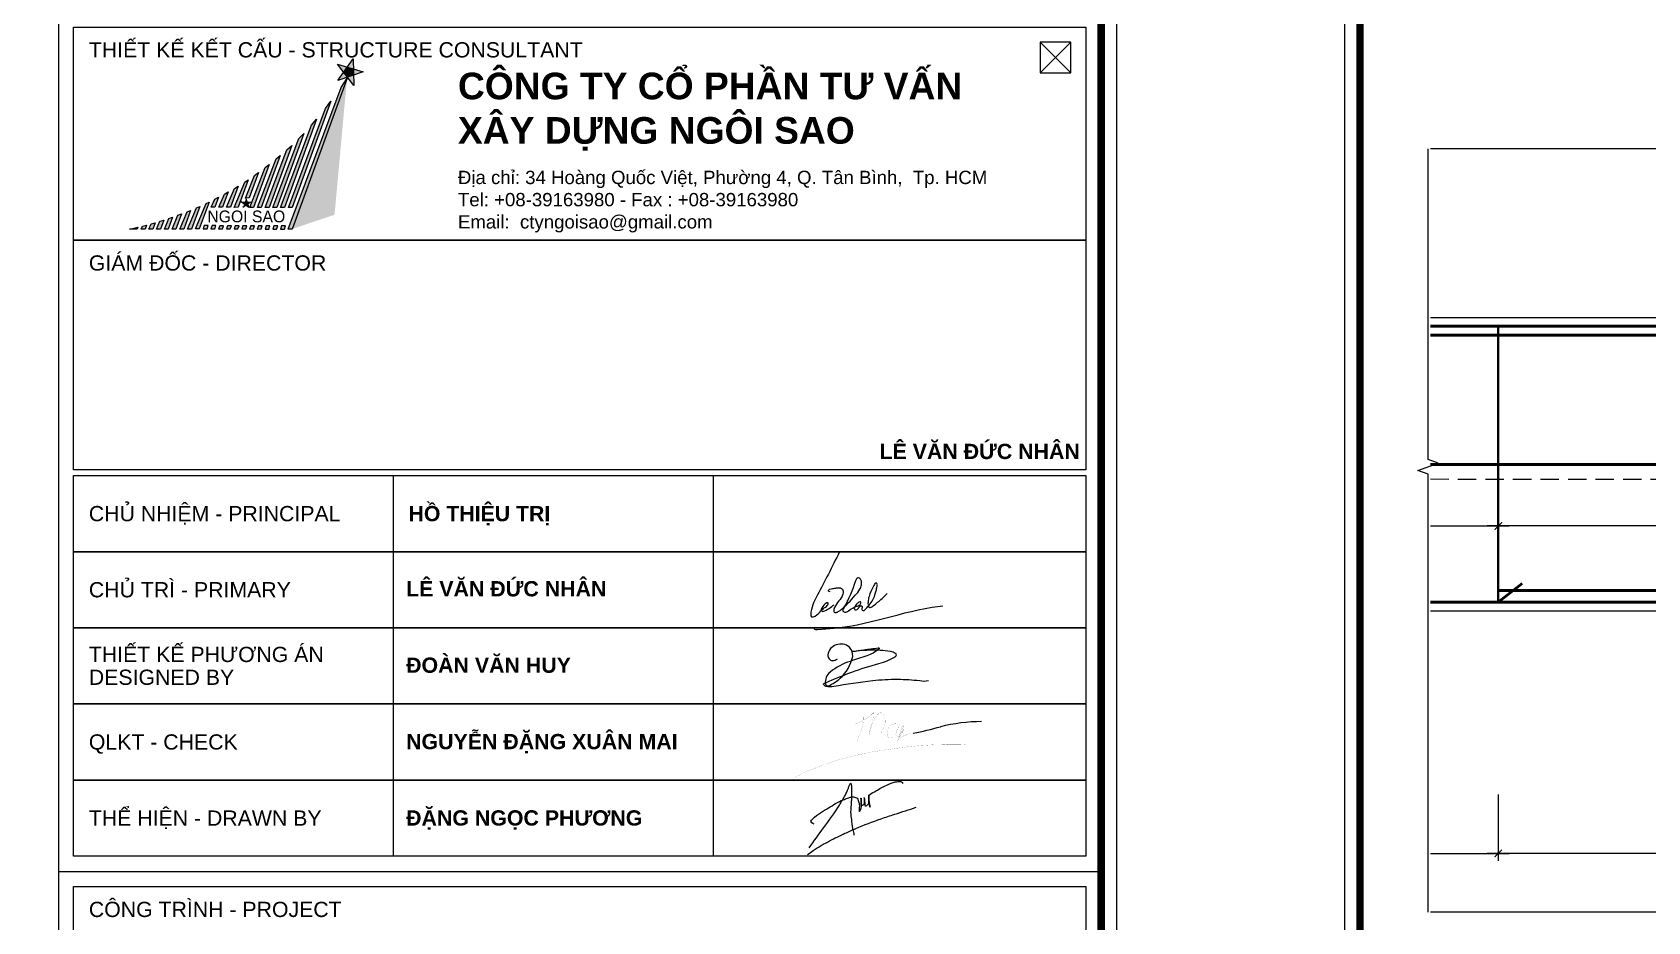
# Model space of a CAD drawing. Header units: millimetres. Extents: x 3014920 to 3563667, y -1638653 to -1356471.
# Drawn here: x 3341559 to 3347060, y -1616605 to -1613576 of the extents above; entities that cross this region are included whole.
import ezdxf
from ezdxf.enums import TextEntityAlignment as Align
from ezdxf.xclip import XClip

# ---------------------------------------------------------------- set-up
doc = ezdxf.new("R2010")
doc.units = ezdxf.units.MM
doc.header["$MEASUREMENT"] = 0
doc.header["$XCLIPFRAME"] = 0
doc.header["$PDMODE"] = 2
doc.linetypes.add('HIDDEN', pattern=[0.375, 0.25, -0.125])
doc.layers.get('0').update_dxf_attribs({"lineweight": 9})
doc.layers.get('Defpoints').update_dxf_attribs({"color": 10, "lineweight": 0})
for name, color, linetype, lineweight in [('CDAI', 21, 'Continuous', 40), ('CHG_XX_Khung ten$0$TEXT', 7, 'Continuous', 15), ('CTHEP', 50, 'Continuous', 50), ('DBAO', 90, 'Continuous', 13), ('DGIONG', 130, 'Continuous', 13), ('DMo', 9, 'HIDDEN', 9), ('KTH', 154, 'Continuous', 9), ('Net khuat', 8, 'HIDDEN', 13)]:
    doc.layers.add(name, color=color, linetype=linetype, lineweight=lineweight)
doc.layers.add('CHG_XX_Khung ten$0$A1 BORDER$0$DGIONG', color=7, linetype='Continuous', lineweight=13, true_color=0x29ffff)
doc.layers.add('CHG_XX_Khung ten$0$A1 BORDER$0$STICK', color=7, linetype='Continuous', lineweight=9, true_color=0xe60000)
doc.styles.add('CHG_XX_Khung ten$0$A1 BORDER$0$ARIAL', font='arial.ttf')
doc.styles.add('CHG_XX_Khung ten$0$A1 BORDER$0$Arial - Bold', font='arialbd.ttf', dxfattribs={"height": 2.5})
doc.styles.add('CHG_XX_Khung ten$0$A1 BORDER$0$Star-AvoBold', font='VAVOB_0.TTF')
doc.styles.add('CHG_XX_Khung ten$0$Arial - Bold', font='arialbd.ttf')
doc.styles.add('CHG_XX_Khung ten$0$title block pccc$0$ARIAL', font='arial.ttf')
doc.styles.add('CHG_XX_Khung ten$0$title block pccc$0$Arial - Bold', font='arialbd.ttf', dxfattribs={"height": 2.5})
doc.styles.add('TTP-HelCon', font='VHELVCN_0.TTF')
doc.dimstyles.new('TTP-25', dxfattribs={"dimscale": 25, "dimtxt": 2.5, "dimasz": 1, "dimexe": 1, "dimexo": 1, "dimgap": 0.09, "dimtad": 0, "dimdec": 4, "dimrnd": 1, "dimzin": 9, "dimdsep": 46, "dimtxsty": 'TTP-HelCon', "dimblk": 'ARCHTICK', "dimcen": 0.09, "dimdle": 1.5, "dimclrd": 256, "dimclre": 256, "dimclrt": 7, "dimadec": 0, "dimazin": 0, "dimtfac": 1, "dimtdec": 4, "dimtmove": 0, "dimatfit": 3, "dimldrblk": 'ARCHTICK', "dimfxl": 1, "dimtvp": 1, "dimtolj": 1, "dimtzin": 0, "dimarcsym": 0})

# ---------------------------------------------------------------- blocks, each defined once
blk = doc.blocks.new('2Y-29')
at = {"layer": 'CTHEP'}
blk.add_line((82396.41101, -489.99841), (8878.4469, -489.99842), dxfattribs=at)
blk.add_lwpolyline([(8854.99241, -529.99859), (8854.99241, -30), (82444.99991, -30)], dxfattribs=at)
blk = doc.blocks.new('_ArchTick')
at = {"color": 0, "linetype": 'ByBlock', "const_width": 0.15}
blk.add_lwpolyline([(-0.5, -0.5), (0.5, 0.5)], dxfattribs=at)
blk = doc.blocks.new('*D1042')
at = {"layer": 'Defpoints', "color": 0, "transparency": 16777216}
for p in [(2727691.3, -2204746.8), (2727691.3, -2205020.8), (2734341.3, -2205020.8)]:
    blk.add_point(p, dxfattribs=at)
at = {"layer": 'KTH', "lineweight": -2, "transparency": 16777216}
for p, q in [((2734378.8, -2204746.8), (2727653.8, -2204746.8)), ((2727691.3, -2204995.8), (2727691.3, -2204721.8)), ((2734341.3, -2204995.8), (2734341.3, -2204721.8))]:
    blk.add_line(p, q, dxfattribs=at)
at = {"layer": 'KTH', "lineweight": -2, "transparency": 16777216, "xscale": 25, "yscale": 25, "zscale": 25, "rotation": 180}
blk.add_blockref('_ArchTick', (2727691.3, -2204746.8), dxfattribs=at)
at = {"layer": 'KTH', "lineweight": -2, "transparency": 16777216, "xscale": 25, "yscale": 25, "zscale": 25}
blk.add_blockref('_ArchTick', (2734341.3, -2204746.8), dxfattribs=at)
at = {"layer": 'KTH', "color": 7, "transparency": 16777216, "insert": (2731016.3, -2204683), "char_height": 62.5, "attachment_point": 5, "style": 'TTP-HelCon'}
blk.add_mtext('\\A1;6650', dxfattribs=at)
blk = doc.blocks.new('*D1045')
at = {"layer": 'Defpoints', "color": 0, "transparency": 16777216}
for p in [(2736191.3, -2206920.8), (2728941.3, -2207145.8), (2728941.3, -2207345.8)]:
    blk.add_point(p, dxfattribs=at)
at = {"layer": 'KTH', "lineweight": -2, "transparency": 16777216}
for p, q in [((2736191.3, -2206945.8), (2736191.3, -2207370.8)), ((2728941.3, -2207170.8), (2728941.3, -2207370.8)), ((2736228.8, -2207345.8), (2728903.8, -2207345.8))]:
    blk.add_line(p, q, dxfattribs=at)
at = {"layer": 'KTH', "lineweight": -2, "transparency": 16777216, "xscale": 25, "yscale": 25, "zscale": 25, "rotation": 180}
blk.add_blockref('_ArchTick', (2728941.3, -2207345.8), dxfattribs=at)
at = {"layer": 'KTH', "lineweight": -2, "transparency": 16777216, "xscale": 25, "yscale": 25, "zscale": 25}
blk.add_blockref('_ArchTick', (2736191.3, -2207345.8), dxfattribs=at)
at = {"layer": 'KTH', "color": 7, "transparency": 16777216, "insert": (2732566.3, -2207281.9), "char_height": 62.5, "attachment_point": 5, "style": 'TTP-HelCon'}
blk.add_mtext('\\A1;7250', dxfattribs=at)
blk = doc.blocks.new('*D1048')
at = {"layer": 'Defpoints', "color": 0, "transparency": 16777216}
for p in [(2728591.3, -2206920.8), (2733341.3, -2206920.8), (2733341.3, -2207145.8)]:
    blk.add_point(p, dxfattribs=at)
at = {"layer": 'KTH', "lineweight": -2, "transparency": 16777216}
for p, q in [((2728591.3, -2206945.8), (2728591.3, -2207170.8)), ((2733341.3, -2206945.8), (2733341.3, -2207170.8)), ((2728553.8, -2207145.8), (2733378.8, -2207145.8))]:
    blk.add_line(p, q, dxfattribs=at)
at = {"layer": 'KTH', "lineweight": -2, "transparency": 16777216, "xscale": 25, "yscale": 25, "zscale": 25, "rotation": 180}
blk.add_blockref('_ArchTick', (2728591.3, -2207145.8), dxfattribs=at)
at = {"layer": 'KTH', "lineweight": -2, "transparency": 16777216, "xscale": 25, "yscale": 25, "zscale": 25}
blk.add_blockref('_ArchTick', (2733341.3, -2207145.8), dxfattribs=at)
at = {"layer": 'KTH', "color": 7, "transparency": 16777216, "insert": (2730966.3, -2207082), "char_height": 62.5, "attachment_point": 5, "style": 'TTP-HelCon'}
blk.add_mtext('\\A1;4750', dxfattribs=at)
blk = doc.blocks.new('*D1052')
at = {"layer": 'Defpoints', "color": 0, "transparency": 16777216}
for p in [(2728591.3, -2205854.3), (2733341.3, -2205854.3), (2733341.3, -2206030.7)]:
    blk.add_point(p, dxfattribs=at)
at = {"layer": 'KTH', "lineweight": -2, "transparency": 16777216}
for p, q in [((2728591.3, -2205879.3), (2728591.3, -2206055.7)), ((2733341.3, -2205879.3), (2733341.3, -2206055.7)), ((2728553.8, -2206030.7), (2733378.8, -2206030.7))]:
    blk.add_line(p, q, dxfattribs=at)
at = {"layer": 'KTH', "lineweight": -2, "transparency": 16777216, "xscale": 25, "yscale": 25, "zscale": 25, "rotation": 180}
blk.add_blockref('_ArchTick', (2728591.3, -2206030.7), dxfattribs=at)
at = {"layer": 'KTH', "lineweight": -2, "transparency": 16777216, "xscale": 25, "yscale": 25, "zscale": 25}
blk.add_blockref('_ArchTick', (2733341.3, -2206030.7), dxfattribs=at)
at = {"layer": 'KTH', "color": 7, "transparency": 16777216, "insert": (2730966.3, -2205960.8), "char_height": 62.5, "attachment_point": 5, "style": 'TTP-HelCon'}
blk.add_mtext('\\A1;4Þ14a300-3', dxfattribs=at)
blk = doc.blocks.new('*D1055')
at = {"layer": 'Defpoints', "color": 0, "transparency": 16777216}
for p in [(2733341.3, -2206920.8), (2736191.3, -2206920.8), (2733341.3, -2207145.8)]:
    blk.add_point(p, dxfattribs=at)
at = {"layer": 'KTH', "lineweight": -2, "transparency": 16777216}
for p, q in [((2733341.3, -2206945.8), (2733341.3, -2207170.8)), ((2736191.3, -2206945.8), (2736191.3, -2207170.8)), ((2736228.8, -2207145.8), (2733303.8, -2207145.8))]:
    blk.add_line(p, q, dxfattribs=at)
at = {"layer": 'KTH', "lineweight": -2, "transparency": 16777216, "xscale": 25, "yscale": 25, "zscale": 25, "rotation": 180}
blk.add_blockref('_ArchTick', (2733341.3, -2207145.8), dxfattribs=at)
at = {"layer": 'KTH', "lineweight": -2, "transparency": 16777216, "xscale": 25, "yscale": 25, "zscale": 25}
blk.add_blockref('_ArchTick', (2736191.3, -2207145.8), dxfattribs=at)
at = {"layer": 'KTH', "color": 7, "transparency": 16777216, "insert": (2734766.3, -2207082), "char_height": 62.5, "attachment_point": 5, "style": 'TTP-HelCon'}
blk.add_mtext('\\A1;2850', dxfattribs=at)
blk = doc.blocks.new('*D1056')
at = {"layer": 'Defpoints', "color": 0, "transparency": 16777216}
for p in [(2733341.3, -2205854.3), (2735741.3, -2205854.3), (2733341.3, -2206030.7)]:
    blk.add_point(p, dxfattribs=at)
at = {"layer": 'KTH', "lineweight": -2, "transparency": 16777216}
for p, q in [((2733341.3, -2205879.3), (2733341.3, -2206055.7)), ((2735741.3, -2205879.3), (2735741.3, -2206055.7)), ((2735778.8, -2206030.7), (2733303.8, -2206030.7))]:
    blk.add_line(p, q, dxfattribs=at)
at = {"layer": 'KTH', "lineweight": -2, "transparency": 16777216, "xscale": 25, "yscale": 25, "zscale": 25, "rotation": 180}
blk.add_blockref('_ArchTick', (2733341.3, -2206030.7), dxfattribs=at)
at = {"layer": 'KTH', "lineweight": -2, "transparency": 16777216, "xscale": 25, "yscale": 25, "zscale": 25}
blk.add_blockref('_ArchTick', (2735741.3, -2206030.7), dxfattribs=at)
at = {"layer": 'KTH', "color": 7, "transparency": 16777216, "insert": (2734541.3, -2205960.8), "char_height": 62.5, "attachment_point": 5, "style": 'TTP-HelCon'}
blk.add_mtext('\\A1;4Þ14a200-3', dxfattribs=at)
blk = doc.blocks.new('CHG_XX_Khung ten')
at = {"layer": 'CHG_XX_Khung ten$0$A1 BORDER$0$DGIONG'}
h = blk.add_hatch(color=256, dxfattribs=at)
h.paths.add_polyline_path([(724.94, 283.19), (724.15, 281.97), (717.19, 263.38), (717.7, 263.38)])
h.paths.add_polyline_path([(722.81, 280.17), (722.1, 279.22), (717.21, 266.21), (717.72, 266.21)], flags=17)
h.paths.add_polyline_path([(720.93, 277.8), (720.27, 277.04), (716.19, 266.22), (716.7, 266.22)])
h.paths.add_polyline_path([(719.23, 275.93), (718.6, 275.29), (715.18, 266.22), (715.69, 266.22)])
h.paths.add_polyline_path([(717.65, 274.38), (717.03, 273.81), (714.16, 266.22), (714.67, 266.22)])
h.paths.add_polyline_path([(716.14, 273.03), (715.61, 272.59), (713.15, 266.22), (713.66, 266.22)])
h.paths.add_polyline_path([(714.69, 271.86), (714.17, 271.45), (712.13, 266.23), (712.64, 266.23)])
h.paths.add_polyline_path([(713.29, 270.81), (712.76, 270.43), (711.57, 267.46), (712.07, 267.47)])
h.paths.add_polyline_path([(710.1, 266.23), (710.61, 266.24), (711.93, 269.87), (711.48, 269.56)])
h.paths.add_polyline_path([(710.61, 269.02), (710.13, 268.73), (709.08, 266.24), (709.59, 266.24)])
h.paths.add_polyline_path([(709.31, 268.26), (708.82, 267.97), (708.07, 266.24), (708.58, 266.24)])
h.paths.add_polyline_path([(708.04, 267.56), (707.54, 267.3), (707.05, 266.25), (707.56, 266.25)])
h.paths.add_polyline_path([(716.84, 263.8), (716.33, 263.8), (716.18, 263.38), (716.69, 263.38)])
h.paths.add_polyline_path([(715.67, 263.39), (715.82, 263.8), (715.32, 263.8), (715.16, 263.39)])
h.paths.add_polyline_path([(714.15, 263.39), (714.65, 263.39), (714.8, 263.8), (714.3, 263.8)])
h.paths.add_polyline_path([(713.13, 263.39), (713.64, 263.4), (713.79, 263.81), (713.28, 263.81)])
h.paths.add_polyline_path([(712.77, 263.81), (712.27, 263.81), (712.11, 263.39), (712.62, 263.4)])
h.paths.add_polyline_path([(711.25, 263.81), (711.1, 263.4), (711.61, 263.4), (711.76, 263.81)])
h.paths.add_polyline_path([(710.59, 263.4), (710.74, 263.82), (710.24, 263.82), (710.08, 263.4)])
h.paths.add_polyline_path([(709.73, 263.82), (709.22, 263.82), (709.07, 263.41), (709.57, 263.41)])
h.paths.add_polyline_path([(708.71, 263.82), (708.21, 263.82), (708.05, 263.41), (708.56, 263.41)])
h.paths.add_polyline_path([(707.54, 263.41), (707.69, 263.83), (707.19, 263.83), (707.03, 263.41)])
h.paths.add_polyline_path([(706.68, 263.83), (706.17, 263.83), (706.02, 263.42), (706.53, 263.42)])
h.paths.add_polyline_path([(705, 263.42), (705.51, 263.42), (706.79, 266.93), (706.4, 266.74)])
h.paths.add_polyline_path([(703.97, 263.37), (704.48, 263.37), (705.57, 266.36), (705.14, 266.17)])
h.paths.add_polyline_path([(704.36, 265.84), (703.91, 265.65), (702.96, 263.38), (703.46, 263.38)])
h.paths.add_polyline_path([(703.17, 265.37), (702.69, 265.19), (701.94, 263.38), (702.45, 263.38)])
h.paths.add_polyline_path([(702, 264.94), (701.5, 264.77), (700.92, 263.38), (701.43, 263.38)])
h.paths.add_polyline_path([(700.84, 264.56), (700.33, 264.4), (699.91, 263.39), (700.42, 263.39)])
h.paths.add_polyline_path([(699.7, 264.21), (699.18, 264.06), (698.89, 263.39), (699.4, 263.39)])
h.paths.add_polyline_path([(698.57, 263.9), (698.04, 263.77), (697.87, 263.38), (698.38, 263.39)])
h.paths.add_polyline_path([(697.37, 263.39), (697.45, 263.63), (696.91, 263.51), (696.35, 263.38)])
blk.add_hatch(color=256, dxfattribs=at).paths.add_polyline_path([(724.92, 283.21), (717.68, 263.38), (723.28, 265.27)])
at = {"layer": 'CHG_XX_Khung ten$0$A1 BORDER$0$STICK'}
for points in [[(723.71, 282.88), (725.74, 285.75), (725.8, 282.26), (723.67, 285.06), (727.02, 284.03)], [(725.76, 284.41), (724.96, 284.66), (724.49, 283.98), (724.99, 283.32), (725.77, 283.6)], [(711.25, 266.22), (711.64, 267.39), (712.01, 266.22), (711.02, 266.95), (712.24, 266.93)], [(711.87, 266.67), (711.78, 266.94), (711.49, 266.94), (711.4, 266.67), (711.63, 266.5)]]:
    blk.add_hatch(color=256, dxfattribs=at).paths.add_polyline_path(points)
for p, q in [((687, 577), (687, 17)), ((816, 283.93), (820, 287.93)), ((820, 283.93), (816, 287.93)), ((687, 179), (824, 179))]:
    blk.add_line(p, q)
at = {"color": 9, "linetype": 'Continuous'}
for p, q in [((731, 231), (731, 181)), ((773, 231), (773, 181))]:
    blk.add_line(p, q, dxfattribs=at)
for points in [[(15, 579), (826, 579), (826, 15), (15, 15)], [(816, 283.93), (820, 283.93), (820, 287.93), (816, 287.93)]]:
    blk.add_lwpolyline(points, close=True)
at = {"color": 4, "linetype": 'Continuous', "const_width": 1}
blk.add_lwpolyline([(17, 577), (824, 577), (824, 17), (17, 17)], close=True, dxfattribs=at)
at = {"linetype": 'Continuous'}
for points in [[(689, 289.93), (822, 289.93), (822, 261.93), (689, 261.93)], [(689, 177), (822, 177), (822, 138), (689, 138)]]:
    blk.add_lwpolyline(points, close=True, dxfattribs=at)
at = {"color": 9, "linetype": 'Continuous'}
for points in [[(689, 261.93), (822, 261.93), (822, 231.73), (689, 231.73)], [(822, 221), (689, 221), (689, 231), (822, 231)], [(822, 211), (689, 211), (689, 221), (822, 221)], [(822, 201), (689, 201), (689, 211), (822, 211)], [(822, 191), (689, 191), (689, 201), (822, 201)], [(822, 181), (689, 181), (689, 191), (822, 191)]]:
    blk.add_lwpolyline(points, close=True, dxfattribs=at)
blk.add_lwpolyline([(822, 211), (689, 211), (822, 211)], dxfattribs=at)
at = {"color": 1}
for points in [[(785.63, 182.08), (787.56, 184.76), (789.61, 187.7), (790.35, 188.98), (790.79, 189.92), (791.06, 190.59), (791.21, 189.09), (791.18, 188.31), (791.14, 187.75), (791.09, 186.47), (791.21, 185.58), (791.42, 184.31), (791.51, 183.99), (791.51, 183.74)], [(786.29, 185.19), (785.86, 185.61), (786.06, 185.86), (787.11, 186.7), (788.17, 187.35), (789.1, 187.9), (790.12, 188.41), (790.69, 188.61), (791.04, 188.74), (791.47, 188.79), (791.73, 188.72), (791.92, 188.61), (792.08, 188.33), (792.16, 188.06), (792.21, 187.84), (792.21, 187.27), (792.2, 187.05), (792.23, 186.85), (792.39, 187.1), (792.48, 187.84), (792.46, 188.12), (792.44, 188.61), (792.46, 188.03), (792.53, 187.67), (792.73, 187.74), (792.86, 187.87), (792.9, 188.09), (792.9, 188.28), (792.87, 188.7), (792.91, 188.19), (792.93, 187.79), (792.94, 187.69), (793.11, 187.61), (793.31, 187.73), (793.45, 187.93), (793.48, 188.22), (793.48, 188.64), (793.48, 189.05), (793.48, 188.49), (793.56, 187.84), (793.63, 187.45), (793.48, 188.6), (793.51, 188.92), (794.2, 189.45), (794.72, 189.76), (795.44, 190.17), (796.2, 190.5), (796.65, 190.69), (797.26, 190.79), (797.77, 190.74), (797.95, 190.55)], [(785.43, 181.21), (786.17, 181.73), (788.31, 183), (790.34, 184), (791.77, 184.64), (795.08, 185.91), (796.87, 186.5), (799.7, 187.42)]]:
    blk.add_spline(points, degree=3, dxfattribs=at)
at = {"layer": 'CHG_XX_Khung ten$0$A1 BORDER$0$DGIONG'}
for points in [[(724.94, 283.19), (717.7, 263.38), (717.19, 263.38), (724.15, 281.97), (724.94, 283.19)], [(722.81, 280.17), (717.72, 266.21), (717.21, 266.21), (722.1, 279.22), (722.81, 280.17)], [(719.23, 275.93), (715.69, 266.22), (715.18, 266.22), (718.6, 275.29), (719.23, 275.93)], [(720.93, 277.8), (716.7, 266.22), (716.19, 266.22), (720.27, 277.04), (720.93, 277.8)], [(717.65, 274.38), (714.67, 266.22), (714.16, 266.22), (717.03, 273.81), (717.65, 274.38)], [(714.69, 271.86), (712.64, 266.23), (712.13, 266.23), (714.17, 271.45), (714.69, 271.86)], [(716.14, 273.03), (713.66, 266.22), (713.15, 266.22), (715.61, 272.59), (716.14, 273.03)], [(711.93, 269.87), (710.61, 266.24), (710.1, 266.23), (711.48, 269.56), (711.93, 269.87)], [(713.29, 270.81), (712.07, 267.47), (711.57, 267.46), (712.76, 270.43), (713.29, 270.81)], [(708.04, 267.56), (707.56, 266.25), (707.05, 266.25), (707.54, 267.3), (708.04, 267.56)], [(709.31, 268.26), (708.58, 266.24), (708.07, 266.24), (708.82, 267.97), (709.31, 268.26)], [(710.61, 269.02), (709.59, 266.24), (709.08, 266.24), (710.13, 268.73), (710.61, 269.02)], [(703.17, 265.37), (702.45, 263.38), (701.94, 263.38), (702.69, 265.19), (703.17, 265.37)], [(704.36, 265.84), (703.46, 263.38), (702.96, 263.38), (703.91, 265.65), (704.36, 265.84)], [(705.57, 266.36), (704.48, 263.37), (703.97, 263.37), (705.14, 266.17), (705.57, 266.36)], [(706.79, 266.93), (705.51, 263.42), (705, 263.42), (706.4, 266.74), (706.79, 266.93)], [(697.45, 263.63), (697.37, 263.39), (696.35, 263.38), (696.91, 263.51), (697.45, 263.63)], [(698.57, 263.9), (698.38, 263.39), (697.87, 263.38), (698.04, 263.77), (698.57, 263.9)], [(699.7, 264.21), (699.4, 263.39), (698.89, 263.39), (699.18, 264.06), (699.7, 264.21)], [(700.84, 264.56), (700.42, 263.39), (699.91, 263.39), (700.33, 264.4), (700.84, 264.56)], [(702, 264.94), (701.43, 263.38), (700.92, 263.38), (701.5, 264.77), (702, 264.94)]]:
    blk.add_lwpolyline(points, dxfattribs=at)
for points in [[(706.53, 263.42), (706.68, 263.83), (706.17, 263.83), (706.02, 263.42)], [(707.54, 263.41), (707.69, 263.83), (707.19, 263.83), (707.03, 263.41)], [(708.56, 263.41), (708.71, 263.82), (708.21, 263.82), (708.05, 263.41)], [(709.57, 263.41), (709.73, 263.82), (709.22, 263.82), (709.07, 263.41)], [(710.59, 263.4), (710.74, 263.82), (710.24, 263.82), (710.08, 263.4)], [(711.61, 263.4), (711.76, 263.81), (711.25, 263.81), (711.1, 263.4)], [(712.62, 263.4), (712.77, 263.81), (712.27, 263.81), (712.11, 263.39)], [(713.64, 263.4), (713.79, 263.81), (713.28, 263.81), (713.13, 263.39)], [(714.65, 263.39), (714.8, 263.8), (714.3, 263.8), (714.15, 263.39)], [(715.67, 263.39), (715.82, 263.8), (715.32, 263.8), (715.16, 263.39)], [(716.69, 263.38), (716.84, 263.8), (716.33, 263.8), (716.18, 263.38)]]:
    blk.add_lwpolyline(points, close=True, dxfattribs=at)
at = {"layer": 'CHG_XX_Khung ten$0$A1 BORDER$0$STICK'}
for p, q in [((723.67, 285.06), (727.02, 284.03)), ((725.8, 282.26), (723.67, 285.06)), ((723.71, 282.88), (725.74, 285.75)), ((725.74, 285.75), (725.8, 282.26)), ((727.02, 284.03), (723.71, 282.88)), ((711.02, 266.95), (712.24, 266.93)), ((712.01, 266.22), (711.02, 266.95)), ((712.24, 266.93), (711.25, 266.22)), ((711.64, 267.39), (712.01, 266.22))]:
    blk.add_line(p, q, dxfattribs=at)
at = {"layer": 'CHG_XX_Khung ten$0$TEXT', "color": 1}
blk.add_lwpolyline([(801.29, 204.04, -0.124137), (800.16, 204.02, 0.028888), (797.25, 204.19, 0.026156), (793.98, 204.04, 0.007061), (788.86, 203.28, -0.091769), (787.85, 203.27, -0.25841), (787.51, 203.62, -0.039719), (788.28, 204, -0.004242), (791.23, 205.18, -0.019244), (794.8, 206.31, 0.094204), (797.02, 207.28, 0.504882), (796.98, 207.63, 0.07616), (796.3, 207.87, 0.041135), (794.97, 208.03, 0.034641), (791.34, 207.9, 0.01407), (792.8, 208.12, 0.003668), (794.71, 208.36, -0.800617), (794.79, 208.18, -0.093248), (793.21, 207.32, 0.020479), (791.05, 206.59, 0.096842), (788.38, 205.18, 0.259163), (787.77, 203.63, 0.564182), (788.17, 203.39, 0.087383), (789.69, 204.36, 0.156422), (791.35, 207.23, 0.228987), (790.91, 208.45, 0.272068), (789.19, 208.76, 0.293527), (788.08, 207.43, 0.171419), (788.25, 206.94, 0.281707), (788.69, 206.7, 0.217513), (789.34, 206.92)], format="xyb", dxfattribs=at)
at = {"layer": 'CHG_XX_Khung ten$0$TEXT', "color": 1, "const_width": 0.0121}
for points in [[(791.6, 198.34, 0.143835), (794.1, 199.89, -0.075685), (793.5, 197.02, -0.172299), (794.95, 199.92, -0.299798), (795.6, 198.96, -0.170508), (795.36, 197.75, 0.168316), (795.11, 197.03)], [(791.95, 196.04, -0.054469), (792.33, 197.1, 0.103257), (792.78, 199.38)], [(797.47, 197.92, 0.401177), (797.3, 198.32, 0.483935), (795.9, 197.43, 0.196997), (796.02, 196.61, 0.296639), (796.38, 196.53, 0.183057), (797.12, 197.39)], [(797.48, 198.09, 0.142769), (797.07, 197.1, 0.220826), (797.29, 196.56, 0.106687), (798.07, 198.16, 0.181562), (797.64, 197.4, -0.039872), (797.25, 196.09, -0.060225), (798.09, 197.69, 0.017174), (797.52, 196.45, -0.149286), (799.3, 197.16)], [(806.31, 195.73, -0.026807), (805.12, 195.66, 0.027369), (800.25, 195.52, 0.022423), (795.26, 194.89, 0.038275), (791.04, 194.04, 0.053272), (785.95, 192.37, 0.118692), (783.44, 190.96)]]:
    blk.add_lwpolyline(points, format="xyb", dxfattribs=at)
at = {"layer": 'CHG_XX_Khung ten$0$TEXT', "color": 1}
for centre, radius, start, end in [((793.37, 230.45), 33.81, 280.1185, 286.3373), ((808.51, 174.85), 23.83, 90.5448, 103.6788)]:
    blk.add_arc(centre, radius, start, end, dxfattribs=at)
for points in [[(789.62, 220.97), (786.72, 215.31), (785.87, 213.03), (785.94, 212.46), (786.42, 212.53), (787.18, 213.24), (787.77, 213.73), (788.12, 214.16), (788.07, 214.29), (787.94, 214.27), (787.28, 213.56), (787.2, 213.33), (787.26, 213.21), (787.44, 213.16), (787.7, 213.23), (788.87, 214.02)], [(788.4, 215.73), (788.18, 215.82), (788.21, 216), (788.32, 216.07), (788.7, 216.16), (789.23, 216.24), (789.76, 216.24), (790.01, 216.08), (790.1, 215.79), (790.05, 215.41), (788.96, 213.65), (788.88, 213.4), (788.88, 213.13), (789, 213.02), (789.17, 213.01), (789.51, 213.17), (790.77, 214.27), (791.67, 215.27), (792.3, 216.07), (792.5, 216.66), (792.49, 217.11), (792.33, 217.45), (792.13, 217.58), (791.94, 217.52), (791.73, 217.16), (790.12, 213.5), (790.04, 213.21), (790.14, 213.12), (791.53, 213.7), (792.32, 214.06), (792.42, 214.24), (792.36, 214.39), (792.17, 214.35), (791.86, 214.12), (791.68, 213.82), (791.57, 213.47), (791.67, 213.35), (791.96, 213.42), (792.51, 213.89), (792.61, 213.78), (792.55, 213.52), (792.61, 213.3), (792.77, 213.25), (793.05, 213.46), (794.1, 214.86), (794.42, 215.85), (794.57, 216.45), (794.53, 216.83), (794.42, 216.89), (794.27, 216.8), (794.14, 216.57), (793.62, 215.47), (793.41, 214.74), (793.36, 214.18), (793.41, 213.82), (793.56, 213.67), (793.77, 213.71), (794.19, 213.99), (795.35, 214.98), (795.89, 215.51)], [(786.22, 211.12), (786.28, 210.87), (786.71, 210.78), (801.78, 213.69), (803.18, 213.88)]]:
    blk.add_spline(points, degree=3, dxfattribs=at)
for s, height, style, p in [('THIẾT KẾ KẾT CẤU - STRUCTURE CONSULTANT', 2, 'CHG_XX_Khung ten$0$A1 BORDER$0$ARIAL', (691, 286.93)), ('GIÁM ĐỐC - DIRECTOR', 2, 'CHG_XX_Khung ten$0$title block pccc$0$ARIAL', (691, 258.93)), ('CHỦ NHIỆM - PRINCIPAL', 2, 'CHG_XX_Khung ten$0$title block pccc$0$ARIAL', (691, 226)), ('HỒ THIỆU TRỊ', 2, 'CHG_XX_Khung ten$0$title block pccc$0$Arial - Bold', (733, 226)), ('CHỦ TRÌ - PRIMARY', 2, 'CHG_XX_Khung ten$0$title block pccc$0$ARIAL', (691, 216)), ('LÊ VĂN ĐỨC NHÂN', 2.0073, 'CHG_XX_Khung ten$0$Arial - Bold', (732.68, 216.13)), ('THIẾT KẾ PHƯƠNG ÁN', 2, 'CHG_XX_Khung ten$0$title block pccc$0$ARIAL', (691, 207.5)), ('ĐOÀN VĂN HUY', 2.0073, 'CHG_XX_Khung ten$0$Arial - Bold', (732.68, 206.09)), ('DESIGNED BY', 2, 'CHG_XX_Khung ten$0$title block pccc$0$ARIAL', (691, 204.5)), ('NGUYỄN ĐẶNG XUÂN MAI', 2.0073, 'CHG_XX_Khung ten$0$Arial - Bold', (732.68, 196.05)), ('QLKT - CHECK', 2, 'CHG_XX_Khung ten$0$title block pccc$0$ARIAL', (691, 196)), ('THỂ HIỆN - DRAWN BY', 2, 'CHG_XX_Khung ten$0$title block pccc$0$ARIAL', (691, 186)), ('ĐẶNG NGỌC PHƯƠNG', 2.0073, 'CHG_XX_Khung ten$0$Arial - Bold', (732.68, 186.02)), ('CÔNG TRÌNH - PROJECT', 2, 'CHG_XX_Khung ten$0$A1 BORDER$0$ARIAL', (691, 174))]:
    blk.add_text(s, height=height, dxfattribs=dict(style=style)).set_placement(p, align=Align.MIDDLE_LEFT)
at = {"style": 'CHG_XX_Khung ten$0$Arial - Bold'}
blk.add_text('LÊ VĂN ĐỨC NHÂN', height=2.0073, dxfattribs=at).set_placement((821.19, 234.17), align=Align.MIDDLE_RIGHT)
at = {"ltscale": 10}
for s, insert, char_height, width, attachment_point, style in [('CÔNG TY CỔ PHẦN TƯ VẤN \\PXÂY DỰNG NGÔI SAO', (739.49, 283.93), 3.5, 76.248, 1, 'CHG_XX_Khung ten$0$A1 BORDER$0$Arial - Bold'), ('Địa chỉ: 34 Hoàng Quốc Việt, Phường 4, Q. Tân Bình,  Tp. HCM\\PTel: +08-39163980 - Fax : +08-39163980 \\PEmail:  ctyngoisao@gmail.com', (739.49, 262.93), 1.75, 83.001, 7, 'CHG_XX_Khung ten$0$A1 BORDER$0$ARIAL')]:
    blk.add_mtext(s, dxfattribs=dict(at, insert=insert, char_height=char_height, width=width, attachment_point=attachment_point, style=style))
at = {"layer": 'CHG_XX_Khung ten$0$A1 BORDER$0$STICK', "style": 'CHG_XX_Khung ten$0$A1 BORDER$0$Star-AvoBold', "width": 1}
blk.add_text('NGOI SAO', height=1.547, dxfattribs=at).set_placement((706.57, 264.27))
blk = doc.blocks.new('2Y-28')
at = {"layer": 'CDAI', "elevation": 0}
blk.add_lwpolyline([(2733341.31386, -2205350.81304), (2733341.31386, -2206290.81305)], dxfattribs=at)
at = {"layer": 'CTHEP'}
for p, q in [((2756960.31386, -2205821.14638), (2725641.30636, -2205821.14638)), ((2733422.73975, -2206226.28754), (2733341.31386, -2206290.81304))]:
    blk.add_line(p, q, dxfattribs=at)
at = {"layer": 'CTHEP', "elevation": 0}
for points in [[(2725588.51871, -2205550.81305), (2725588.51871, -2205350.81305), (2756961.31386, -2205350.81305), (2756961.31386, -2205580.81305)], [(2727691.08208, -2205380.81305), (2734341.98978, -2205380.81305)], [(2725588.51871, -2205690.81305), (2725588.51871, -2206290.81305), (2756961.31386, -2206290.81304), (2756961.31386, -2205630.81304)], [(2733341.31386, -2206250.81305), (2739141.31386, -2206250.81305)]]:
    blk.add_lwpolyline(points, dxfattribs=at)
at = {"layer": 'DBAO', "linetype": 'Continuous'}
for p, q in [((2726191.31386, -2205320.81305), (2735841.31386, -2205320.81305)), ((2756991.31386, -2206320.81305), (2726241.31386, -2206320.81305))]:
    blk.add_line(p, q, dxfattribs=at)
at = {"layer": 'Net khuat', "ltscale": 250}
blk.add_line((2726241.31225, -2205870.78041), (2735791.31386, -2205870.80569), dxfattribs=at)
at = {"layer": 'KTH'}
for base, p1, p2, picture, middle in [((2727691.31225, -2204746.80844), (2734341.31224, -2205020.81305), (2727691.31225, -2205020.81305), '*D1042', (2731016.31224, -2204682.97511)), ((2733341.31386, -2207145.81305), (2728591.31225, -2206920.81305), (2733341.31386, -2206920.81305), '*D1048', (2730966.31305, -2207081.97971)), ((2728941.31548, -2207345.76879), (2736191.31386, -2206920.81305), (2728941.31548, -2207145.81305), '*D1045', (2732566.31467, -2207281.93545))]:
    dim = blk.add_linear_dim(base=base, p1=p1, p2=p2, dimstyle='TTP-25', override={"dimtmove": 1}, dxfattribs=at)
    dim.commit()
    dim.dimension.update_dxf_attribs({"geometry": picture, "text_midpoint": middle})
dim = blk.add_linear_dim(base=(2733341.31386, -2206030.73495), p1=(2728591.31225, -2205854.27525), p2=(2733341.31386, -2205854.27525), text='4Þ14a300-3', dimstyle='TTP-25', override={"dimtmove": 1}, dxfattribs=at)
dim.commit()
dim.dimension.update_dxf_attribs({"geometry": '*D1052', "text_midpoint": (2730966.31305, -2205960.81828)})
dim = blk.add_linear_dim(base=(2733341.31386, -2206030.7423), p1=(2735741.31386, -2205854.28261), p2=(2733341.31386, -2205854.27525), angle=180, text='4Þ14a200-3', dimstyle='TTP-25', override={"dimtmove": 1}, dxfattribs=at)
dim.commit()
dim.dimension.update_dxf_attribs({"geometry": '*D1056', "text_midpoint": (2734541.31386, -2205960.82564)})
dim = blk.add_linear_dim(base=(2733341.31386, -2207145.81305), p1=(2736191.31386, -2206920.81305), p2=(2733341.31386, -2206920.81305), angle=180, dimstyle='TTP-25', override={"dimtmove": 1}, dxfattribs=at)
dim.commit()
dim.dimension.update_dxf_attribs({"geometry": '*D1055', "text_midpoint": (2734766.31386, -2207081.97971)})

msp = doc.modelspace()

# ---------------------------------------------------------------- linework, layer by layer
at = {"layer": 'DGIONG', "linetype": 'Continuous', "flags": 128}
msp.add_lwpolyline([(3346312.1568, -1616572.47656), (3346312.15689, -1615081.08254), (3346277.81342, -1615068.58254), (3346346.50035, -1615043.58254), (3346312.15689, -1615031.08254), (3346312.1568, -1613973.51621)], dxfattribs=at)

# ---------------------------------------------------------------- block references
at = {"color": 5, "xscale": 25.92478421704392, "yscale": 25.92478421704392, "zscale": 25.92478421704392}
msp.add_blockref('CHG_XX_Khung ten', (3323837.03672, -1621074.38806), dxfattribs=at)
at = {"layer": 'DGIONG', "color": 5}
ref = msp.add_blockref('2Y-29', (3327376.09619, -1616030.71659), dxfattribs=at)
XClip(ref).set_block_clipping_path([(40863.300425333, -3919.454957101), (57139.9235822782, 925.4208952291)])
at = {"layer": 'DMo'}
ref = msp.add_blockref('2Y-28', (613210.10121, 590773.29223), dxfattribs=at)
XClip(ref).set_block_clipping_path([(2733110.1478017, -2207786.9186925623), (2749218.2050450472, -2204511.9142102441)])

# ---------------------------------------------------------------- next in the draw order: block references
at = {"color": 5, "xscale": 25.92478421704392, "yscale": 25.92478421704392, "zscale": 25.92478421704392}
msp.add_blockref('CHG_XX_Khung ten', (3345639.78025, -1621074.38806), dxfattribs=at)

doc.saveas('drawing.dxf')
